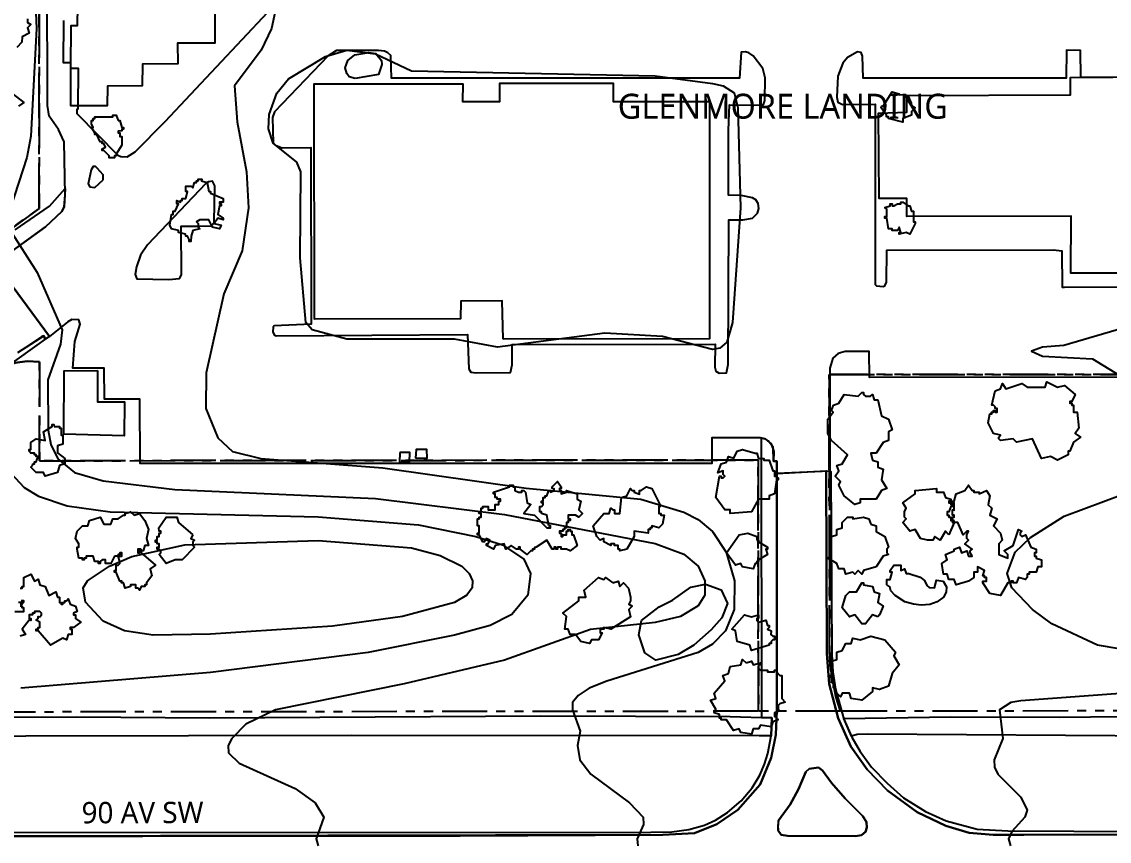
# Model space of a CAD drawing. Header units: metres. Extents: x -550 to 550, y -500 to 950.
# Drawn here: x -166.9 to -14.1, y -433.3 to -318.1 of the extents above; entities that cross this region are included whole.
import ezdxf
from ezdxf.enums import TextEntityAlignment as Align

# ---------------------------------------------------------------- set-up
doc = ezdxf.new("R2010")
doc.units = ezdxf.units.M
doc.header["$LTSCALE"] = 2
doc.linetypes.add('PHANTOM', pattern=[6.35, 3.175, -0.635, 0.635, -0.635, 0.635, -0.635])
for name, color, linetype in [('SITE-BLDG-EXIST', 7, 'CONTINUOUS'), ('SITE-PARKING', 250, 'CONTINUOUS'), ('SITE-PATH', 84, 'CONTINUOUS'), ('SITE-PROPERTY', 7, 'PHANTOM'), ('SITE-ROAD-CURB', 7, 'CONTINUOUS'), ('SITE-ROAD-PAVED', 7, 'CONTINUOUS'), ('SITE-TREE-CANOPY', 94, 'CONTINUOUS'), ('TEXT', 7, 'CONTINUOUS'), ('TOPO-CONTOUR-MAJOR', 8, 'CONTINUOUS'), ('TOPO-CONTOUR-MINOR', 9, 'CONTINUOUS')]:
    doc.layers.add(name, color=color, linetype=linetype)
doc.styles.add('OpenSans', font='OpenSans-Regular.ttf')

msp = doc.modelspace()

# ---------------------------------------------------------------- linework, layer by layer
at = {"layer": 'SITE-BLDG-EXIST'}
for points in [[(-139.79, -305.77), (-139.82, -321.15), (-145.04, -321.15), (-145.03, -324.06), (-149.98, -324.09), (-150, -327.13), (-154.88, -327.19), (-154.92, -329.94), (-160.05, -329.97), (-160.02, -323.91), (-161.08, -323.91), (-161.04, -317.97)], [(-6.61, -353.47), (-19.53, -353.46), (-19.48, -345.45), (-42.58, -345.52), (-42.59, -342.98), (-46.47, -342.98), (-46.54, -330.98), (-42.59, -330.82), (-42.56, -328.5), (-19.58, -328.42), (-19.58, -325.95), (-7.65, -325.88)]]:
    msp.add_lwpolyline(points, dxfattribs=at)
for points in [[(-99.31, -362.73), (-99.45, -357.37), (-105.26, -357.38), (-105.27, -359.9), (-125.81, -359.91), (-125.85, -326.87), (-104.96, -326.85), (-105.01, -329.32), (-99.75, -329.32), (-99.76, -326.76), (-83.86, -326.74), (-83.86, -329.35), (-70.31, -329.36), (-70.28, -362.71)], [(-156.29, -367.16), (-156.29, -371.55), (-152.5, -371.56), (-152.53, -376.33), (-161.01, -376.07), (-160.98, -367.17)]]:
    msp.add_lwpolyline(points, close=True, dxfattribs=at)
at = {"layer": 'SITE-PARKING'}
for points in [[(49.27, -368.01), (-47.82, -368.14), (-47.85, -364.45), (-51.23, -364.47), (-52.21, -364.77), (-52.95, -365.43), (-53.38, -366.8), (-53.37, -381.27), (-60.83, -381.61), (-60.82, -379.89), (-61.31, -379.89), (-61.37, -377.93), (-62.05, -377.04), (-62.46, -376.75), (-63.13, -376.58), (-69.97, -376.59), (-69.97, -380.21), (-150.3, -380.23), (-150.35, -371.16), (-155.29, -371.17), (-155.34, -366.83), (-159.75, -366.8), (-159.5, -363.05), (-158.71, -360.65), (-158.92, -360.01), (-159.88, -359.99), (-160.45, -360.32), (-163.04, -362.37), (-170.66, -352.08), (-163.58, -346.93), (-161.3, -344.78), (-161, -344.13), (-160.82, -342.44), (-161, -335), (-161.78, -333.29), (-163.08, -331.41), (-163.34, -329.89), (-163.47, -275.91)], [(-159.12, -315.86), (-159.13, -318.72), (-160.05, -318.71), (-160.08, -324.65), (-159.02, -324.66), (-159.05, -330.43), (-159.21, -330.44), (-159.21, -331.01), (-153.43, -336.89), (-153.02, -337.07), (-152.14, -337.1), (-151.02, -336.42), (-146.77, -332.15), (-132.35, -316.77)], [(27.51, -325.87), (-18.12, -325.97), (-18.15, -322.17), (-20.15, -322.14), (-20.2, -326.04), (-48.73, -326.05), (-48.8, -322.95), (-49, -322.46), (-49.49, -322.34), (-50.89, -323.14), (-51.57, -323.96), (-52.28, -325.79), (-52.42, -328.75), (-52.25, -329.45), (-51.63, -329.74), (-47.04, -329.73), (-47.04, -355.07), (-46.84, -355.26), (-45.89, -355.34), (-45.67, -355.22), (-45.43, -354.71), (-45.37, -350.22), (-21.98, -350.2), (-20.77, -350.31), (-20.75, -355.44), (-20.43, -355.44), (14.03, -355.3)]]:
    msp.add_lwpolyline(points, dxfattribs=at)
for points in [[(-130.36, -335.86), (-126.33, -335.82), (-126.26, -360.63), (-131.45, -360.87), (-131.6, -361.06), (-131.64, -361.71), (-131.45, -362.11), (-131.21, -362.26), (-104.29, -362.1), (-104.14, -366.92), (-103.84, -367.39), (-103.09, -367.46), (-98.25, -367.4), (-98.03, -366.36), (-98.04, -363.49), (-69.49, -363.46), (-69.57, -366.67), (-69.43, -367.23), (-68.96, -367.52), (-67.89, -367.45), (-67.69, -366.3), (-67.6, -345.96), (-65.61, -345.97), (-64.25, -345.73), (-63.54, -345.04), (-63.39, -344.39), (-63.44, -343.65), (-63.77, -343.15), (-64.25, -342.86), (-65.84, -342.57), (-67.63, -342.51), (-67.63, -333.38), (-67.48, -329.83), (-63.27, -329.86), (-62.69, -329.77), (-62.53, -329.19), (-62.49, -325.99), (-62.81, -324.71), (-64.16, -322.94), (-64.76, -322.5), (-65.24, -322.34), (-65.87, -322.41), (-66.1, -326.05), (-115, -326.04), (-115.06, -322.88), (-115.48, -322.52), (-115.98, -322.28), (-116.8, -322.15), (-122.73, -322.15), (-123.88, -322.91), (-131.43, -330.77), (-131.72, -331.61), (-131.63, -335.13), (-131.3, -335.48)], [(-155.49, -340.33), (-155.51, -339.65), (-156.33, -338.69), (-156.58, -338.49), (-156.89, -338.47), (-157.17, -338.94), (-157.59, -340.9), (-157.38, -341.35), (-156.69, -341.44)], [(-141.92, -346.84), (-140.27, -346.81), (-139.9, -346.31), (-139.8, -341.2), (-140.16, -340.55), (-140.69, -340.61), (-141.06, -340.85), (-149.27, -349.49), (-150.27, -350.93), (-150.82, -352.59), (-151.01, -353.65), (-150.76, -354.26), (-146.25, -354.35), (-144.76, -354.2), (-144.47, -353.7), (-144.56, -346.88)], [(-113.82, -378.67), (-113.88, -380.03), (-112.44, -380.04), (-112.43, -378.67)], [(-111.59, -379.46), (-109.99, -379.46), (-110, -378.26), (-111.54, -378.26)]]:
    msp.add_lwpolyline(points, close=True, dxfattribs=at)
at = {"layer": 'SITE-PATH'}
msp.add_lwpolyline([(-61.52, -415.93), (-61.62, -418.46), (-63.3, -418.49), (-120.66, -418.41), (-189.29, -418.59), (-220.64, -418.41), (-220.54, -415.83), (-219.03, -415.96), (-204.87, -415.99), (-159.24, -415.79), (-140.56, -415.93), (-94, -415.68), (-67.42, -415.74)], close=True, dxfattribs=at)
msp.add_lwpolyline([(-6.35, -418.55), (-48.08, -418.25), (-49.55, -418.29), (-50.37, -418.52), (-51.44, -416.06), (-36.4, -415.81), (-21.1, -415.88), (-8.04, -415.71)], dxfattribs=at)
at = {"layer": 'SITE-PROPERTY'}
for points in [[(-260.08, -378), (-254, -368.32), (-250.4, -361.83), (-247.92, -356.97), (-243.32, -347.09), (-241.2, -342.07), (-237.32, -331.89), (-233.93, -321.53), (-218.93, -271.61), (-164.58, -240.66), (-164.47, -344.36), (-215.14, -380.91), (-219.43, -384.25), (-223.44, -387.92), (-227.15, -391.87), (-230.56, -396.11), (-233.63, -400.57), (-236.35, -405.28), (-238.7, -410.17), (-240.68, -415.21), (-253.94, -415.23), (-293.86, -415.29)], [(-215.14, -380.91), (-164.47, -344.36), (-164.58, -240.66)], [(53.48, -367.62), (-53.48, -367.72), (-53.44, -406.48), (-53.04, -410.83), (-52.55, -412.95), (-51.87, -415.02), (-63.43, -415.03), (-63.47, -379.72), (-164.44, -379.83), (-164.45, -365.91), (-166.17, -365.83), (-167.85, -366.08)], [(68.98, -414.9), (-51.87, -415.02), (-52.55, -412.95), (-53.34, -408.66), (-53.44, -406.48), (-53.48, -367.72), (53.48, -367.62)]]:
    msp.add_lwpolyline(points, dxfattribs=at)
msp.add_lwpolyline([(-220.89, -415.19), (-220.1, -411.99), (-219.02, -408.89), (-217.66, -405.9), (-216.01, -403.04), (-214.11, -400.37), (-211.96, -397.88), (-209.59, -395.59), (-207.02, -393.55), (-170.94, -367.51), (-169.47, -366.64), (-167.85, -366.08), (-166.17, -365.83), (-164.45, -365.91), (-164.44, -379.83), (-63.47, -379.72), (-63.43, -415.03)], close=True, dxfattribs=at)
at = {"layer": 'SITE-ROAD-CURB'}
for points in [[(-167.85, -347.39), (-163.02, -344.06), (-160.83, -341.56), (-161, -344.13), (-161.3, -344.78), (-163.58, -346.93), (-212.65, -382.35)], [(-167.51, -364.61), (-163.86, -362.27), (-163.63, -362.76), (-164.84, -363.58), (-191.3, -382.49)], [(-201.15, -432.08), (-78.54, -432.02), (-75.58, -431.97), (-73.2, -431.65), (-71, -431.05), (-69.44, -430.32), (-67.76, -429.26), (-65.86, -427.63), (-64.31, -425.8), (-63.23, -424.02), (-62.57, -422.46), (-62.1, -420.98), (-61.62, -418.46), (-61.52, -415.93), (-62.96, -415.92), (-63, -376.59), (-62.46, -376.75), (-61.64, -377.45), (-61.26, -378.5), (-61.31, -379.89), (-60.82, -379.89), (-60.83, -414.93), (-60.96, -418.33), (-61.62, -421.56), (-63.19, -425.3), (-66.32, -428.86), (-69.28, -430.9), (-72.42, -432.14), (-76.86, -432.4), (-194.57, -432.63)], [(53.86, -432.21), (-26.12, -432.41), (-30.43, -432.37), (-33.81, -432.1), (-37.07, -431.12), (-41.12, -429.23), (-45.29, -426.18), (-48.14, -423.2), (-50.43, -419.96), (-52.23, -415.98), (-53.48, -411.15), (-53.81, -406.9), (-53.89, -381.26), (-53.23, -381.32), (-53.12, -407.05), (-52.97, -409.47), (-52.58, -411.92), (-51.41, -416.15), (-50.3, -418.68), (-49.13, -420.7), (-47.54, -422.89), (-45.34, -425.15), (-43.04, -427.17), (-39.96, -429.09), (-37.04, -430.43), (-32.68, -431.61), (-28.39, -431.84), (-0.62, -431.98)]]:
    msp.add_lwpolyline(points, dxfattribs=at)
msp.add_lwpolyline([(-49.8, -432.57), (-59.36, -432.55), (-60.21, -432.39), (-60.63, -431.76), (-60.59, -430.37), (-58.98, -428.12), (-57.78, -425.98), (-56.76, -423.53), (-56.3, -423.13), (-54.97, -422.95), (-54.4, -423.36), (-53.17, -425.08), (-51.25, -427.3), (-48.77, -429.78), (-48.23, -430.59), (-48.17, -431.35), (-48.4, -431.96), (-48.92, -432.44)], close=True, dxfattribs=at)
at = {"layer": 'SITE-ROAD-PAVED'}
for points in [[(-170.66, -352.08), (-163.04, -362.37), (-163.63, -362.76), (-163.86, -362.27), (-164.13, -362.37), (-167.51, -364.61)], [(-194.57, -432.63), (-105.33, -432.52), (-76.86, -432.4), (-72.42, -432.14), (-69.28, -430.9), (-66.32, -428.86), (-63.19, -425.3), (-61.62, -421.56), (-60.96, -418.33), (-60.83, -414.93), (-60.83, -381.61), (-53.89, -381.26), (-53.81, -406.9), (-53.48, -411.15), (-52.23, -415.98), (-50.43, -419.96), (-48.14, -423.2), (-45.29, -426.18), (-41.12, -429.23), (-37.07, -431.12), (-33.81, -432.1), (-30.43, -432.37), (-26.12, -432.41), (81.76, -432.05)]]:
    msp.add_lwpolyline(points, dxfattribs=at)
msp.add_lwpolyline([(-48.4, -431.96), (-48.17, -431.35), (-48.23, -430.59), (-48.77, -429.78), (-51.25, -427.3), (-53.17, -425.08), (-54.4, -423.36), (-54.97, -422.95), (-56.3, -423.13), (-56.76, -423.53), (-57.78, -425.98), (-58.98, -428.12), (-60.59, -430.37), (-60.7, -431.08), (-60.63, -431.76), (-60.21, -432.39), (-59.36, -432.55), (-49.8, -432.57), (-48.92, -432.44)], close=True, dxfattribs=at)
at = {"layer": 'SITE-TREE-CANOPY'}
for points in [[(-166.15, -317.74), (-166.15, -318.24), (-165.65, -318.5), (-166.15, -318.99), (-165.9, -319.74), (-166.9, -320.24), (-166.91, -320.99), (-167.65, -321.74)], [(-168.9, -327.73), (-166.65, -329.49), (-167.4, -329.99)], [(-167.15, -397.74), (-166.9, -397.74), (-166.9, -397.49), (-166.65, -397.49), (-166.66, -396.24), (-165.65, -395.74), (-165.15, -396.74), (-164.65, -396.48), (-164.4, -397.24), (-163.65, -397.49), (-163.15, -398.74), (-162.15, -398.23), (-161.9, -398.99), (-161.65, -398.99), (-161.65, -399.74), (-161.4, -399.74), (-161.4, -399.99), (-161.15, -399.99), (-161.15, -399.74), (-160.9, -399.74), (-160.9, -399.49), (-160.66, -399.49), (-160.4, -399.24), (-160.15, -399.99), (-159.4, -400.24), (-159.15, -400.99), (-159.65, -401.24), (-159.65, -401.49), (-159.4, -401.49), (-159.4, -401.99), (-158.65, -402.49), (-159.65, -403.24), (-160.15, -403.24), (-160.15, -403.49), (-159.9, -403.49), (-159.9, -404.24), (-160.4, -404.24), (-160.66, -404.99), (-161.15, -404.74), (-162.9, -405.74), (-164.65, -403.74), (-164.9, -403.74), (-164.9, -403.49), (-164.65, -403.49), (-164.65, -403.24), (-164.4, -403.24), (-164.4, -402.49), (-164.9, -402.24), (-164.65, -401.99), (-164.65, -401.73), (-164.4, -401.74), (-164.16, -401.49), (-164.15, -401.23), (-164.4, -400.99), (-165.15, -400.99), (-165.15, -401.24), (-165.41, -401.24), (-165.41, -401.49), (-165.9, -401.49), (-165.9, -401.99), (-165.65, -401.99), (-165.65, -402.25), (-165.91, -402.24), (-166.9, -403.49), (-166.4, -404.24), (-167.15, -404.49)], [(-167.91, -400.99), (-166.65, -400.99), (-166.65, -400.49), (-166.9, -400.49), (-166.9, -400.24), (-167.15, -400.24)], [(-167.15, -399.99), (-166.9, -399.99), (-166.9, -399.74), (-167.4, -399.74)]]:
    msp.add_lwpolyline(points, dxfattribs=at)
for points in [[(-120.08, -326.12), (-120.95, -325.89), (-121.28, -325.41), (-121.51, -324.61), (-121.12, -323.56), (-120.15, -322.76), (-118.16, -322.44), (-117.2, -322.6), (-116.4, -323.57), (-116.32, -324.12), (-116.8, -325.56)], [(-43, -328.37), (-42.38, -328.58), (-41.98, -329.56), (-42.03, -329.86), (-41.4, -330.24), (-41.9, -330.74), (-41.9, -331.24), (-43.15, -331.74), (-43.15, -332.24), (-45.15, -331.74), (-45.15, -331.49), (-45.41, -331.49), (-45.41, -331.24), (-46.16, -330.23), (-46.15, -329.99), (-45.9, -329.99), (-44.65, -327.99), (-43.65, -328.24), (-43.65, -328.42)], [(-153.4, -331.99), (-153.15, -331.99), (-152.9, -333), (-152.65, -332.98), (-152.65, -333.24), (-152.9, -333.24), (-152.9, -333.48), (-153.4, -333.5), (-153.4, -333.74), (-153.15, -333.74), (-153.15, -334.24), (-152.9, -334.24), (-152.9, -335.49), (-153.65, -336.74), (-153.65, -336.99), (-153.9, -336.99), (-153.9, -337.24), (-154.65, -337.24), (-154.65, -336.99), (-155.4, -336.24), (-155.65, -336.24), (-155.65, -335.99), (-155.15, -335.74), (-155.4, -335.24), (-155.65, -335.24), (-155.65, -334.99), (-155.9, -334.99), (-156.4, -333.99), (-156.65, -333.99), (-156.65, -333.74), (-157.15, -332.99), (-156.9, -332.99), (-157.15, -332.49), (-157.15, -331.99), (-156.91, -331.99), (-156.9, -331.74), (-156.65, -331.74), (-156.65, -331.49), (-154.15, -331.49), (-154.15, -331.24), (-153.65, -331.24)], [(-140.65, -341.99), (-140.4, -341.99), (-140.4, -342.24), (-138.65, -342.99), (-138.65, -343.49), (-139.15, -343.49), (-139.15, -343.74), (-138.9, -343.74), (-138.9, -343.99), (-139.15, -343.99), (-139.4, -345.24), (-138.65, -345.74), (-138.65, -345.98), (-139.4, -345.74), (-139.9, -346.49), (-138.9, -346.74), (-139.15, -347.24), (-140.15, -346.99), (-140.65, -345.99), (-141.9, -345.99), (-142.4, -346.24), (-142.15, -346.49), (-142.16, -346.99), (-141.9, -347.24), (-142.9, -347.49), (-143.15, -348.24), (-143.16, -348.99), (-143.4, -348.99), (-143.4, -348.74), (-143.65, -348.24), (-143.9, -348.24), (-143.91, -347.99), (-144.9, -347.74), (-144.9, -347.49), (-145.9, -347.24), (-146.15, -346.74), (-145.9, -345.24), (-145.65, -345.24), (-145.65, -344.74), (-145.4, -344.74), (-144.9, -343.74), (-145.15, -343.74), (-145.15, -343.24), (-144.65, -343.48), (-144.65, -343.24), (-144.41, -343.24), (-144.4, -342.98), (-143.9, -342.99), (-143.65, -341.98), (-143.9, -342), (-143.9, -341.24), (-143.15, -341.24), (-142.9, -341.48), (-142.65, -340.74), (-142.4, -340.74), (-142.4, -340.48), (-142.15, -340.48), (-142.15, -340.24), (-141.65, -340.24), (-141.66, -340.49), (-140.9, -340.74)], [(-42.4, -343.99), (-42.15, -343.99), (-41.9, -344.73), (-41.65, -344.73), (-41.65, -346.24), (-41.4, -346.24), (-41.4, -346.49), (-42.15, -347.99), (-42.65, -347.74), (-43.65, -347.99), (-43.65, -347.74), (-43.4, -347.74), (-43.65, -346.99), (-43.9, -347.49), (-44.65, -347.49), (-44.65, -347.24), (-45.15, -347.24), (-45.4, -345.74), (-45.65, -345.74), (-45.65, -345.49), (-45.4, -345.49), (-45.4, -344.48), (-45.65, -344.24), (-44.9, -343.99), (-44.9, -343.74), (-44.65, -343.74), (-44.65, -343.99), (-44.4, -343.99), (-43.9, -343.74), (-43.4, -343.74), (-43.41, -343.49), (-43.15, -343.49)], [(-21.4, -369.49), (-20.4, -369.23), (-18.9, -370.49), (-19.4, -371.49), (-19.66, -371.49), (-19.66, -371.74), (-19.4, -371.74), (-19.4, -371.99), (-19.15, -372), (-19.15, -372.99), (-18.65, -372.99), (-18.4, -375.24), (-18.9, -375.99), (-18.15, -376.49), (-19.15, -377.23), (-19.65, -378.49), (-19.9, -378.49), (-19.9, -378.99), (-21.4, -379.73), (-22.4, -379.24), (-23.66, -379.49), (-24.9, -376.74), (-27.15, -377.23), (-27.65, -376.74), (-29.4, -376.99), (-29.65, -376.74), (-29.65, -376.49), (-29.4, -376.24), (-30.4, -375.98), (-31.15, -374.49), (-30.9, -373.24), (-30.65, -373.24), (-30.66, -372.99), (-30.4, -372.99), (-30.4, -372.74), (-30.15, -372.74), (-30.15, -372.99), (-29.9, -372.99), (-29.9, -372.49), (-30.15, -372.49), (-30.15, -372.24), (-30.4, -371.99), (-30.65, -371.99), (-30.15, -369.99), (-29.4, -369.73), (-29.15, -368.99), (-28.65, -369.74), (-26.4, -368.99), (-25.65, -369.49), (-23.15, -369.49), (-22.9, -368.74)], [(-48.4, -370.74), (-47.66, -370.74), (-47.4, -370.49), (-47.15, -371.24), (-46.65, -371.24), (-46.15, -373.49), (-45.15, -373.99), (-44.65, -375.49), (-45.16, -375.74), (-45.15, -376.99), (-45.9, -377.24), (-46.9, -378.74), (-47.65, -378.74), (-47.4, -379.74), (-46.65, -379.99), (-46.65, -380.74), (-45.9, -380.99), (-46.15, -382.49), (-45.4, -383.74), (-46.15, -384), (-46.9, -385.24), (-49.15, -385.24), (-49.15, -385.74), (-49.9, -385.99), (-51.4, -384.74), (-52.15, -383.24), (-51.9, -382.74), (-52.65, -381.98), (-52.15, -381.24), (-52.4, -380.49), (-51.65, -380.24), (-50.9, -378.99), (-53.15, -376.99), (-53.65, -375.99), (-53.65, -373.99), (-52.91, -372.99), (-53.15, -372.74), (-52.9, -372), (-52.15, -371.74), (-51.4, -370.5), (-49.4, -370.74), (-48.91, -370.24), (-48.65, -370.24), (-48.65, -370.49)], [(-162.4, -374.99), (-161.65, -374.99), (-161.65, -375.24), (-161.4, -375.24), (-161.4, -376.24), (-161.15, -376.24), (-161.15, -377.49), (-161.9, -377.74), (-161.91, -378.73), (-160.9, -379.49), (-160.9, -380.24), (-161.65, -380.49), (-161.9, -381.49), (-163.65, -381.99), (-163.9, -381.49), (-164.9, -381.49), (-165.65, -380.74), (-165.41, -380.49), (-165.4, -380.24), (-165.15, -380.24), (-165.15, -379.99), (-164.9, -379.99), (-164.65, -379.24), (-164.9, -379.24), (-164.9, -378.99), (-165.15, -378.99), (-165.15, -378.74), (-165.66, -378.74), (-165.9, -378.48), (-165.9, -378.24), (-165.66, -378.24), (-165.65, -377.24), (-164.9, -376.74), (-163.65, -376.99), (-163.9, -375.74), (-162.65, -374.99), (-162.65, -374.74), (-162.41, -374.74)], [(-63.9, -378.74), (-63.65, -378.74), (-63.4, -379.49), (-62.65, -379.49), (-62.66, -379.74), (-61.9, -379.74), (-61.4, -381.24), (-61.15, -381.24), (-61.16, -381.98), (-60.9, -381.98), (-60.9, -382.24), (-60.65, -382.24), (-60.65, -382.49), (-60.9, -382.49), (-61.15, -384.49), (-61.9, -384.74), (-61.9, -385.24), (-63.4, -385.24), (-64.4, -386.99), (-67.41, -387.24), (-67.41, -386.74), (-68.15, -386.74), (-69.4, -384.99), (-68.9, -381.99), (-68.65, -381.99), (-68.65, -382.24), (-68.4, -382.24), (-68.15, -381.99), (-68.4, -381.74), (-68.4, -381.24), (-69.15, -381.5), (-68.65, -380.24), (-67.9, -380), (-67.65, -379.24), (-66.9, -379.48), (-66.4, -378.48), (-65.65, -378.24)], [(-91.4, -383.99), (-91.15, -383.99), (-91.15, -384.49), (-90.4, -384.24), (-90.4, -383.99), (-88.9, -384.49), (-88.9, -385.24), (-88.4, -385.49), (-88.65, -386.74), (-88.15, -387.24), (-88.65, -387.74), (-89.15, -387.49), (-90.15, -387.49), (-90.15, -387.99), (-89.9, -387.99), (-89.9, -388.24), (-90.16, -388.24), (-90.16, -388.49), (-90.4, -388.49), (-90.4, -389.24), (-90.66, -389.24), (-90.66, -389.49), (-90.9, -389.49), (-90.9, -389.74), (-91.4, -389.74), (-91.4, -389.99), (-91.15, -389.99), (-91.16, -390.49), (-90.9, -390.49), (-90.9, -390.24), (-90.4, -390.24), (-90.4, -389.74), (-90.15, -389.74), (-90.15, -389.49), (-89.9, -389.49), (-89.9, -389.74), (-89.65, -389.74), (-89.65, -390.24), (-89.4, -390.24), (-88.9, -391.74), (-89.9, -392.49), (-90.4, -392.23), (-91.15, -392.24), (-91.15, -391.99), (-91.65, -391.99), (-91.65, -392.24), (-91.9, -392.24), (-91.9, -391.99), (-92.15, -391.99), (-92.16, -392.24), (-92.4, -392.24), (-93.15, -390.99), (-94.66, -391.98), (-94.9, -392), (-94.9, -392.24), (-95.15, -392.24), (-95.15, -392.48), (-95.4, -392.5), (-95.9, -392.99), (-96.9, -392.24), (-96.9, -391.99), (-97.16, -391.99), (-97.16, -392.24), (-97.4, -392.24), (-98.15, -391.73), (-98.9, -392.23), (-99.15, -391.49), (-100.4, -391.74), (-100.65, -392.24), (-101.65, -391.74), (-101.65, -391.49), (-101.4, -391.49), (-101.15, -390.99), (-101.66, -390.74), (-101.65, -390.98), (-101.9, -390.98), (-101.9, -391.24), (-102.15, -391.24), (-102.65, -390.24), (-102.9, -390.24), (-102.9, -389.99), (-102.65, -389.99), (-102.65, -388.99), (-102.9, -388.99), (-102.9, -387.99), (-102.65, -387.99), (-102.65, -387.74), (-102.4, -387.74), (-102.4, -387.24), (-102.66, -387.23), (-102.65, -386.99), (-102.4, -386.99), (-102.4, -386.49), (-102.16, -386.49), (-102.16, -386.23), (-101.4, -386.24), (-101.4, -386.74), (-100.4, -386.74), (-100.4, -385.99), (-99.9, -385.99), (-99.9, -385.49), (-99.65, -385.49), (-99.65, -385.24), (-100.15, -385.24), (-100.15, -384.99), (-100.4, -384.99), (-100.4, -384.49), (-100.65, -384.49), (-100.65, -384.23), (-98.4, -383.49), (-98.4, -383.24), (-97.9, -383.24), (-97.9, -383.49), (-97.65, -383.49), (-97.65, -383.99), (-97.15, -384.24), (-96.65, -384.24), (-96.65, -383.99), (-96.4, -384), (-96.15, -384.24), (-95.9, -385.74), (-95.41, -385.99), (-96.4, -387.24), (-94.9, -387.49), (-93.16, -389.24), (-92.65, -389.24), (-92.65, -388.99), (-92.9, -388.99), (-93.15, -387.49), (-93.9, -387.24), (-93.9, -386.99), (-94.15, -386.99), (-94.16, -386.25), (-93.9, -386.23), (-93.65, -385.99), (-93.65, -385.75), (-93.9, -385.74), (-93.9, -385.49), (-93.65, -385.49), (-93.66, -384.99), (-93.4, -384.99), (-93.4, -384.74), (-93.15, -384.74), (-92.9, -383.99), (-92.65, -383.99), (-92.65, -384.24), (-92.15, -383.99), (-92.15, -383.75), (-92.4, -383.74), (-92.4, -383.49), (-91.65, -382.74), (-91.15, -383.49), (-91.15, -383.74), (-91.4, -383.73)], [(-77.15, -386.23), (-77.41, -386.25), (-77.4, -387.24), (-77.15, -387.24), (-77.15, -387.49), (-76.66, -387.49), (-76.9, -388.74), (-77.4, -389.24), (-78.4, -388.99), (-78.4, -389.24), (-78.65, -389.24), (-78.65, -389.49), (-78.91, -389.49), (-78.9, -389.99), (-80.9, -389.74), (-80.9, -390.49), (-81.9, -392.23), (-82.9, -392.49), (-82.91, -392.24), (-83.15, -392.24), (-83.15, -391.74), (-83.65, -391.74), (-83.65, -391.49), (-84.15, -391.49), (-84.16, -391.74), (-85.15, -391.24), (-85.15, -390.74), (-85.65, -391), (-86.15, -390.49), (-86.65, -388.99), (-85.15, -387.24), (-84.4, -387.24), (-84.16, -386.49), (-83.9, -386.74), (-83.65, -386.74), (-83.65, -387.24), (-82.9, -387.24), (-82.65, -384.99), (-81.91, -384.74), (-81.41, -383.74), (-81.15, -383.99), (-80.9, -383.99), (-80.9, -384.24), (-80.15, -384.5), (-80.16, -383.99), (-79.9, -383.99), (-79.15, -383.48), (-78.4, -383.74)], [(-35.9, -388.24), (-36.15, -388.24), (-36.15, -387.73), (-35.9, -387.74), (-35.9, -387.49), (-36.15, -387.49), (-36.15, -386.74), (-35.9, -386.75), (-35.9, -385.74), (-36.15, -385.74), (-36.15, -385.49), (-35.9, -385.49), (-35.65, -384.49), (-34.4, -383.99), (-33.9, -383.24), (-33.4, -383.99), (-33.15, -383.99), (-33.15, -384.23), (-32.41, -384.24), (-32.41, -384.49), (-31.4, -383.99), (-30.9, -384.74), (-31.15, -386), (-30.65, -386.49), (-30.9, -387.49), (-29.9, -387.99), (-30.4, -388.99), (-29.4, -389.99), (-29.16, -390.99), (-29.65, -391.49), (-29.65, -392.99), (-28.4, -393.49), (-28.4, -392.98), (-28.9, -392.49), (-27.65, -391.74), (-26.9, -389.49), (-26.4, -389.74), (-26.65, -389.99), (-26.65, -390.24), (-26.4, -390.48), (-25.9, -390.24), (-25.15, -391.99), (-24.4, -392.24), (-24.4, -392.75), (-24.65, -392.74), (-24.65, -393.25), (-24.4, -393.23), (-24.4, -393.49), (-23.65, -393.74), (-23.65, -394.74), (-24.15, -394.74), (-24.4, -395.49), (-25.4, -395.49), (-25.4, -395.74), (-25.65, -395.74), (-25.65, -396.24), (-25.9, -396.49), (-26.9, -396.23), (-27.15, -396.99), (-27.65, -396.99), (-27.65, -396.75), (-27.9, -396.75), (-27.9, -396.99), (-28.4, -396.99), (-29.4, -398.75), (-30.9, -398.49), (-31.9, -396.98), (-31.9, -396.74), (-31.4, -396.74), (-31.4, -396.24), (-31.66, -396.24), (-31.66, -395.99), (-31.9, -395.99), (-31.65, -395.24), (-32.65, -394.74), (-32.65, -395.49), (-33.15, -395.49), (-33.15, -396.24), (-33.9, -396.74), (-35.65, -397.24), (-35.9, -396.49), (-36.65, -396.49), (-36.9, -395.74), (-37.4, -395.74), (-37.65, -394.24), (-36.91, -393.74), (-37.15, -393), (-35.9, -392.49), (-35.9, -392.24), (-35.15, -391.99), (-34.9, -392.74), (-34.15, -392.49), (-33.9, -393.24), (-33.4, -393.24), (-33.65, -392.74), (-33.65, -392.49), (-33.4, -392.24), (-34.4, -391.49), (-33.9, -390.99), (-34.16, -390.74), (-34.15, -390.24), (-33.9, -389.74), (-34.15, -389.74), (-34.65, -390.24), (-35.4, -388.49), (-35.9, -388.49)], [(-36.66, -390.24), (-37.15, -389.74), (-37.9, -390.99), (-38.65, -390.49), (-38.9, -390.99), (-39.66, -390.99), (-40.65, -390.74), (-41.4, -389.49), (-42.15, -389.74), (-43.15, -388.49), (-42.65, -387.99), (-42.9, -387.74), (-42.9, -386.99), (-42.66, -386.49), (-43.15, -385.73), (-41.4, -384.49), (-41.4, -383.99), (-38.4, -383.74), (-38.4, -384.24), (-37.41, -384.24), (-37.15, -384.99), (-36.4, -385.24), (-36.4, -385.49), (-36.65, -385.49), (-36.65, -385.74), (-36.4, -385.74), (-36.4, -385.99), (-36.15, -385.99), (-36.15, -386.24), (-36.4, -386.24), (-36.65, -386.99), (-36.9, -386.99), (-36.9, -387.49), (-36.65, -387.49), (-36.65, -387.73), (-36.4, -387.73), (-36.4, -388.24), (-36.15, -388.24), (-36.15, -388.49), (-35.9, -388.49)], [(-153.9, -393.24), (-154.4, -394.24), (-155.15, -394.24), (-155.16, -393.74), (-155.65, -393.74), (-155.9, -393.99), (-155.9, -394.24), (-156.15, -394.24), (-156.15, -393.99), (-156.65, -393.99), (-156.9, -393.24), (-157.9, -393.23), (-157.9, -393.49), (-158.15, -393.49), (-158.15, -393.73), (-158.4, -393.73), (-158.4, -393.49), (-158.91, -393.49), (-159.15, -392.24), (-159.15, -391.99), (-158.9, -391.99), (-158.9, -391.49), (-159.4, -390.74), (-159.15, -389.74), (-158.4, -388.98), (-157.65, -388.99), (-157.4, -388.24), (-155.91, -387.74), (-155.4, -388.74), (-154.4, -388.75), (-154.15, -387.99), (-153.41, -387.99), (-152.65, -387.49), (-152.4, -387.49), (-152.4, -387.23), (-151.66, -386.99), (-151.15, -387.49), (-150.4, -387.24), (-149.66, -388.24), (-149.15, -389.49), (-149.4, -390.74), (-149.15, -391.74), (-149.65, -391.74), (-149.9, -392.49), (-150.15, -392.49), (-150.15, -392.74), (-148.15, -394.49), (-148.9, -394.99), (-148.65, -395.99), (-149.4, -396.99), (-149.4, -397.24), (-149.65, -397.24), (-149.65, -397.49), (-150.15, -397.49), (-150.4, -397.99), (-150.65, -397.74), (-150.9, -397.74), (-150.9, -397.24), (-151.66, -397.24), (-151.66, -397.49), (-152.4, -397.74), (-152.65, -396.99), (-152.91, -396.99), (-152.9, -396.75), (-153.15, -396.74), (-153.65, -395.49), (-153.9, -395.49), (-153.9, -395.24), (-153.65, -395.24), (-153.65, -394.49), (-153.4, -394.49), (-153.15, -394.24), (-153.15, -393.99), (-153.41, -393.24)], [(-142.9, -390.24), (-143.16, -390.74), (-142.65, -390.99), (-142.9, -391.24), (-142.9, -391.74), (-142.65, -391.99), (-144.4, -393.74), (-145.4, -393.74), (-146.65, -394.24), (-147.65, -392.99), (-147.4, -392.74), (-147.4, -392.49), (-147.65, -392.24), (-147.91, -392.24), (-147.9, -391.99), (-147.65, -391.99), (-147.65, -391.49), (-147.9, -391.49), (-147.9, -391.23), (-148.15, -391.25), (-148.15, -390.99), (-147.9, -390.99), (-147.9, -390.49), (-147.65, -390.49), (-147.65, -389.99), (-147.4, -389.99), (-147.4, -389.74), (-147.65, -389.74), (-147.66, -389.24), (-146.65, -387.74), (-145.15, -387.75), (-144.9, -388.49)], [(-47.65, -388.74), (-46.9, -388.99), (-46.9, -389.75), (-45.65, -390.49), (-45.16, -391.99), (-45.4, -392.24), (-45.4, -392.74), (-45.15, -392.98), (-45.9, -393.24), (-46.9, -394.74), (-48.65, -395.24), (-48.9, -395.74), (-49.4, -395.24), (-49.9, -395.74), (-50.15, -395.49), (-51.15, -395.74), (-51.4, -394.99), (-52.15, -394.99), (-52.4, -394.24), (-53.66, -393.49), (-53.15, -392.99), (-53.15, -390.49), (-52.4, -390.24), (-52.4, -389.49), (-51.66, -389.24), (-51.65, -388.49), (-50.9, -387.74), (-50.15, -387.74), (-50.15, -387.99), (-48.65, -387.74), (-47.9, -387.99)], [(-63.65, -390.99), (-63.4, -390.99), (-63.4, -391.24), (-62.15, -391.99), (-62.15, -392.24), (-62.4, -392.24), (-62.15, -392.98), (-63.4, -393.74), (-63.4, -393.99), (-63.65, -393.99), (-63.65, -394.24), (-63.9, -394.24), (-64.15, -394.99), (-65.65, -394.74), (-65.91, -394.24), (-66.65, -394.49), (-67.9, -392.74), (-66.15, -390.24), (-64.9, -389.99), (-63.65, -390.49)], [(-150.15, -392.24), (-150.65, -392.24), (-150.65, -392.74), (-150.4, -392.74), (-150.4, -392.49), (-150.15, -392.49)], [(-153.15, -393.24), (-152.9, -393.24), (-152.9, -392.74), (-153.15, -392.74), (-153.15, -392.98), (-153.41, -392.98), (-153.41, -393.24)], [(-45.4, -397.24), (-45.4, -396.49), (-44.9, -396.49), (-44.65, -395.49), (-44.9, -395.49), (-44.9, -395.24), (-44.4, -394.49), (-43.4, -394.49), (-43.4, -395.24), (-42.91, -394.99), (-42.67, -395.67), (-42.29, -395.66), (-40.7, -396.19), (-40.11, -396.64), (-39.75, -397.35), (-39.43, -397.63), (-38.7, -397.68), (-38.4, -396.6), (-37.48, -396.73), (-37, -397.52), (-37.05, -398.27), (-37.43, -399), (-38.31, -399.65), (-39.32, -400.02), (-40.58, -400.1), (-41.62, -399.97), (-42.85, -399.65), (-44.2, -398.75), (-44.82, -398.09), (-44.95, -397.55)], [(-83.9, -396.99), (-83.15, -396.74), (-82.91, -397.5), (-82.4, -397), (-81.66, -397.74), (-81.4, -398.99), (-81.41, -399.49), (-81.65, -399.99), (-81.15, -400.24), (-81.65, -400.74), (-81.4, -401.74), (-84.15, -403.49), (-85.15, -403.24), (-85.15, -403.49), (-85.65, -403.49), (-85.65, -403.99), (-85.4, -403.99), (-85.9, -404.99), (-86.9, -404.99), (-87.15, -405.49), (-88.4, -405.24), (-89.15, -404.24), (-89.9, -404.24), (-90.15, -403.49), (-90.65, -403.49), (-90.4, -401.73), (-90.9, -401.24), (-88.65, -399.49), (-88.65, -398.99), (-87.66, -398.99), (-87.9, -397.99), (-85.9, -396.25), (-85.15, -396.49), (-84.91, -396.24)], [(-74.69, -407.06), (-77.82, -407.87), (-79.4, -406.83), (-80.24, -404.27), (-79.84, -402.27), (-77.36, -400.35), (-75.51, -399.43), (-72.94, -397.6), (-70.85, -397.17), (-68.64, -397.97), (-67.75, -399.86), (-68.58, -401.92), (-70.05, -403.57), (-72.52, -405.72)], [(-46.65, -401.74), (-47.4, -401.49), (-48.4, -402.74), (-48.9, -402.74), (-49.9, -401.49), (-50.65, -401.74), (-51.65, -400.48), (-51.16, -398.74), (-50.65, -398.24), (-49.65, -398.24), (-48.91, -397), (-48.65, -396.98), (-48.65, -397.24), (-47.4, -397.49), (-47.15, -398.24), (-46.4, -398.49), (-46.65, -399.73), (-45.9, -400.24), (-46.4, -401.49)], [(-166.65, -399.74), (-166.65, -399.49), (-166.91, -399.48), (-166.9, -399.74)], [(-63.4, -401.99), (-63.65, -401.99), (-63.65, -402.24), (-63.4, -402.49), (-62.4, -402.24), (-62.15, -402.98), (-61.9, -402.98), (-61.9, -403.24), (-62.15, -403.48), (-61.65, -403.74), (-61.66, -404.24), (-61.4, -404.49), (-61.15, -404.49), (-61.15, -404.99), (-61.4, -404.99), (-61.65, -405.24), (-61.65, -405.49), (-61.9, -405.49), (-61.9, -405.74), (-64.4, -406.49), (-64.65, -405.74), (-66.4, -405.24), (-66.66, -403.73), (-67.15, -403.49), (-65.4, -401.49), (-64.41, -401.74), (-63.4, -401.49)], [(-44.15, -406.73), (-44.4, -407.23), (-43.65, -408.49), (-44.65, -409.74), (-45.15, -411.49), (-46.4, -411.99), (-47.4, -411.74), (-47.4, -412.24), (-48.9, -413.49), (-50.4, -413.24), (-50.65, -412.49), (-51.65, -412.49), (-51.9, -412.99), (-52.4, -412.49), (-52.66, -412.49), (-52.65, -411.74), (-52.9, -411.74), (-52.9, -410.99), (-53.15, -410.99), (-53.15, -410.24), (-53.4, -410.24), (-53.4, -409.99), (-53.15, -409.99), (-53.16, -407.99), (-52.4, -407.74), (-52.4, -406.73), (-51.65, -406.49), (-51.15, -405.49), (-50.41, -405.49), (-50.15, -404.74), (-49.15, -404.99), (-47.65, -404.49), (-45.65, -404.99)], [(-65.15, -408.24), (-64.4, -407.99), (-64.15, -408.49), (-63.15, -408.24), (-63.15, -408.49), (-63.4, -408.49), (-63.4, -408.99), (-63.15, -409.23), (-62.15, -409.24), (-62.15, -409.49), (-61.15, -409.49), (-61.15, -409.24), (-60.9, -409.24), (-60.9, -409.49), (-60.41, -409.99), (-60.15, -409.99), (-60.15, -413.24), (-59.65, -413.74), (-60.4, -413.99), (-60.65, -414.24), (-60.65, -414.74), (-60.41, -414.99), (-61.15, -415.24), (-61.15, -415.74), (-60.91, -415.74), (-60.91, -415.99), (-60.65, -416.23), (-61.4, -416.49), (-61.65, -417.23), (-63.15, -416.99), (-63.4, -417.49), (-64.15, -417.49), (-64.4, -418.24), (-65.9, -417.99), (-66.15, -417.48), (-66.91, -417.74), (-67.9, -416.24), (-68.65, -416.24), (-68.65, -415.99), (-68.9, -415.99), (-68.9, -415.49), (-69.66, -415.24), (-69.4, -414.74), (-70.15, -413.49), (-69.4, -413.24), (-69.65, -412.49), (-68.15, -410.74), (-68.41, -410), (-67.65, -409.74), (-67.4, -408.74), (-65.9, -408.49), (-65.65, -407.74)]]:
    msp.add_lwpolyline(points, close=True, dxfattribs=at)
at = {"layer": 'TOPO-CONTOUR-MAJOR'}
msp.add_lwpolyline([(-144.03, -391.64), (-125.29, -391.05), (-112.19, -392.06), (-108.16, -393.12), (-105.11, -394.66), (-104.06, -395.67), (-103.58, -396.68), (-103.65, -397.68), (-104.39, -398.69), (-106.15, -399.74), (-113.44, -401.71), (-123.28, -403.06), (-140.4, -404.18), (-148.47, -404.31), (-152.5, -403.73), (-155.52, -402.38), (-157.97, -399.7), (-158.33, -397.68), (-157.69, -396.68), (-154.61, -394.66), (-151.49, -393.26)], close=True, dxfattribs=at)
at = {"layer": 'TOPO-CONTOUR-MINOR'}
for points in [[(-129.05, -305.99), (-131.83, -319.09), (-133.29, -322.11), (-137.03, -327.15), (-136.66, -332.19), (-135.38, -339.24), (-135.06, -344.28), (-135.95, -350.33), (-138.56, -356.37), (-141.03, -367.46), (-141.08, -372.49), (-139.4, -376.61), (-137.33, -378.54), (-133.35, -379.5), (-116.22, -380.82), (-96.07, -383.68), (-79.95, -385.2), (-73.9, -387.03), (-71.89, -388.06), (-69.87, -389.76), (-67.98, -392.65), (-66.79, -396.68), (-66.84, -400.71), (-68.06, -403.73), (-69.87, -405.59), (-71.89, -406.78), (-84.73, -410.78), (-87.22, -411.79), (-88.76, -412.8), (-89.55, -413.81), (-89.57, -414.81), (-88.49, -417.84), (-88.84, -419.85), (-88.53, -421.87), (-86.97, -423.88), (-81.56, -427.91), (-79.62, -429.93), (-79.58, -430.94), (-80.45, -432.95), (-80.39, -433.96)], [(-165.33, -308.01), (-164.89, -319.09), (-165.66, -334.2), (-166.22, -337.23), (-168.52, -344.28)], [(-168.66, -347.3), (-164.76, -353.35), (-161.26, -361.41), (-161.49, -363.43), (-163.26, -368.46), (-163.23, -375.52), (-162.87, -377.53), (-161.89, -379.55), (-159.55, -381.47), (-155.52, -382.65), (-145.44, -383.88), (-117.23, -385.15), (-99.09, -387.39), (-77.93, -391.47), (-73.9, -392.97), (-71.91, -394.66), (-70.97, -396.68), (-70.96, -398.69), (-71.89, -400.21), (-74.39, -401.71), (-77.93, -402.56), (-87, -403.53), (-99.09, -407.83), (-113.2, -411.15), (-131.27, -414.81), (-135.45, -416.83), (-137.4, -418.84), (-137.92, -419.85), (-137.87, -420.86), (-136.37, -422.3), (-128.5, -425.9), (-125.71, -427.91), (-124.49, -429.93), (-125.57, -432.95), (-125.29, -433.96)], [(-10.42, -360.66), (-20.5, -363.63), (-23.52, -363.88), (-25.06, -364.43), (-23.52, -365.11), (-16.47, -365.48), (-10.42, -369.18)], [(-168.47, -381.56), (-166.6, -383.6), (-164.59, -384.8), (-160.56, -386.16), (-154.51, -386.98), (-125.29, -387.71), (-111.18, -388.85), (-103.12, -390.45), (-99.39, -391.64), (-96.4, -393.65), (-95.47, -395.67), (-95.85, -398.69), (-98.08, -401.45), (-101.11, -402.97), (-106.15, -404.33), (-118.24, -406.78), (-140.4, -409.58), (-167.09, -411.79)], [(2.68, -411.39), (-26.54, -413.55), (-27.95, -413.81), (-29.56, -414.81), (-29.08, -418.84), (-30.28, -421.87), (-30.27, -422.87), (-29.77, -423.88), (-26.54, -427.08), (-25.68, -428.92), (-25.98, -429.93), (-27.83, -431.94), (-28.27, -432.95), (-28.02, -433.96)]]:
    msp.add_lwpolyline(points, dxfattribs=at)
for points in [[(-121.28, -322.11), (-117.23, -322.62), (-112.19, -325.02), (-77.93, -325.72), (-69.87, -326.79), (-68.38, -327.15), (-66.85, -328.12), (-66.34, -330.17), (-65.95, -344.28), (-67.08, -360.4), (-67.86, -363.17), (-68.86, -364.01), (-69.87, -364.18), (-76.92, -362.36), (-84.99, -361.88), (-100.1, -363.85), (-106.15, -362.73), (-121.26, -362.76), (-126.14, -361.41), (-127.01, -360.4), (-127.83, -351.33), (-127.72, -339.24), (-128.31, -337.86), (-131.59, -335.21), (-132.28, -333.2), (-132.19, -331.18), (-131.08, -328.16), (-129.45, -326.14), (-124.28, -323)], [(3.55, -381.56), (16.78, -381.94), (27.38, -384.59), (29.88, -385.79), (31.9, -387.76), (32.67, -390.63), (32.17, -392.65), (30.38, -394.66), (26.86, -397.25), (18.8, -401.54), (10.74, -404.27), (-0.35, -406.34), (-9.41, -406.8), (-15.77, -405.75), (-22.2, -402.72), (-24.93, -400.71), (-27.82, -397.68), (-28.46, -395.67), (-27.35, -392.65), (-25.19, -390.63), (-20.48, -387.61), (-9.41, -383.48), (-4.38, -382.47)]]:
    msp.add_lwpolyline(points, close=True, dxfattribs=at)

# ---------------------------------------------------------------- texts
at = {"layer": 'TEXT', "style": 'OpenSans'}
msp.add_text('GLENMORE LANDING', height=3.5, dxfattribs=at).set_placement((-60, -330), align=Align.MIDDLE_CENTER)
msp.add_text('90 AV SW', height=3, rotation=0.1198, dxfattribs=at).set_placement((-149.97, -429.26), align=Align.MIDDLE_CENTER)

doc.saveas('drawing.dxf')
